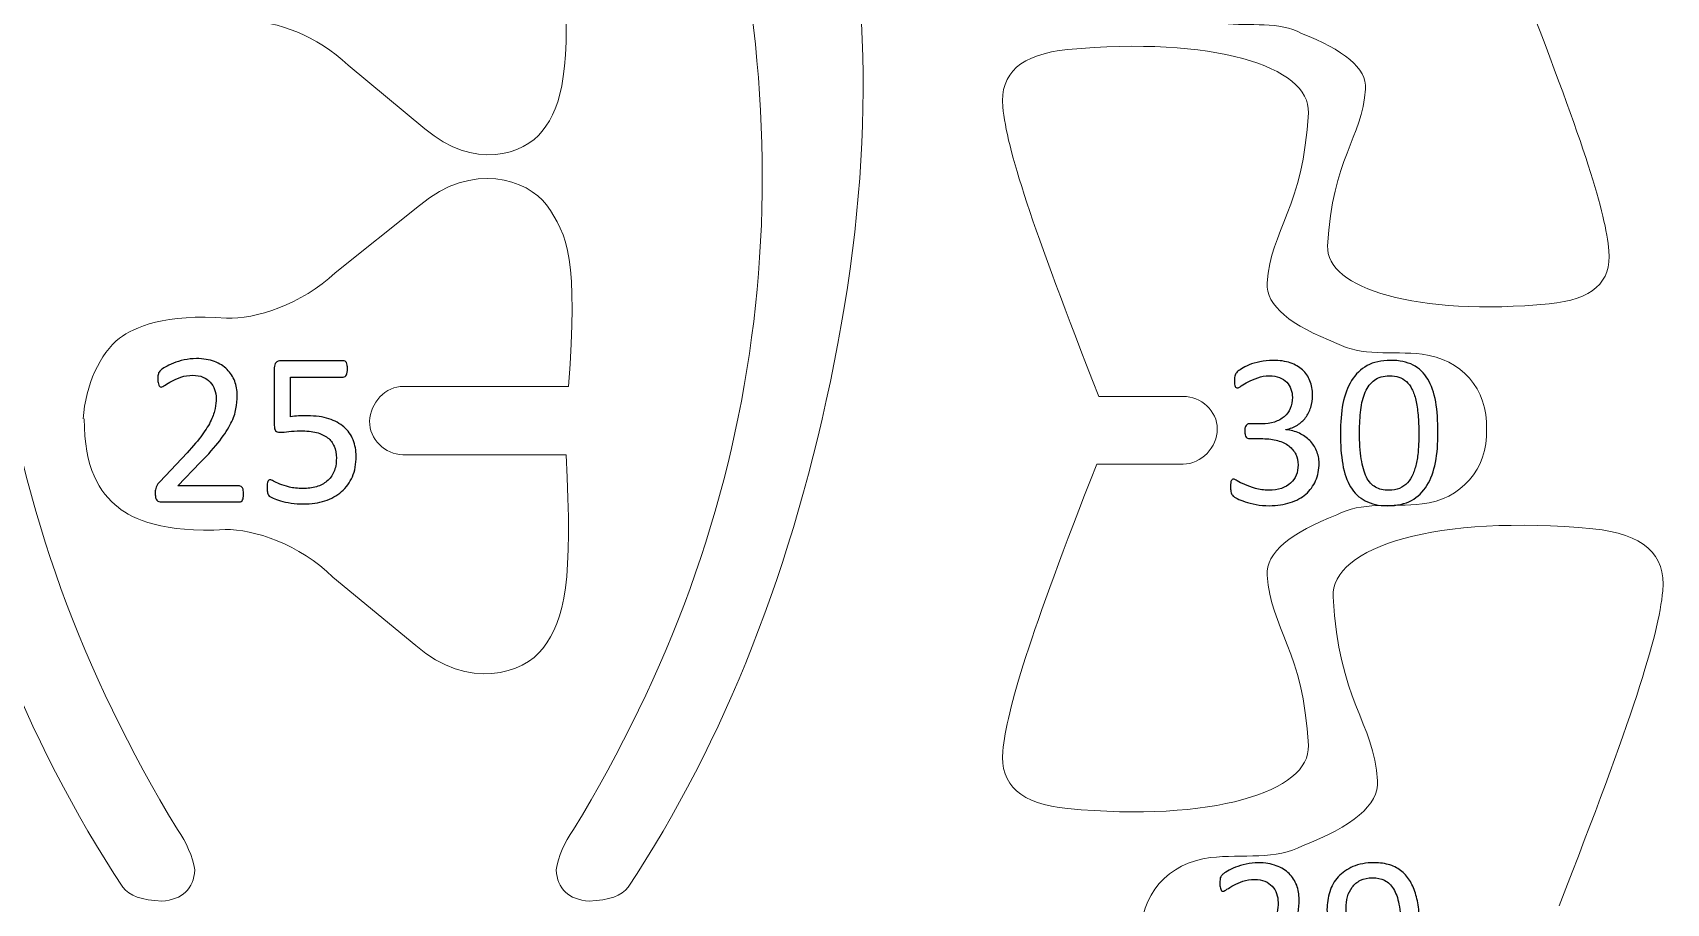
# Model space of a CAD drawing. Header units: inches. Extents: x -2.74 to 3.04, y -4.95 to 0.91.
# Drawn here: x 1.78 to 2.999, y -3.617 to -2.967 of the extents above; entities that cross this region are included whole.
import ezdxf

# ---------------------------------------------------------------- set-up
doc = ezdxf.new("R2010")
doc.units = ezdxf.units.IN
doc.header["$MEASUREMENT"] = 0
doc.layers.add('Layer 1', color=7, linetype='Continuous')

msp = doc.modelspace()

# ---------------------------------------------------------------- linework, layer by layer
at = {"layer": 'Layer 1', "color": 1, "lineweight": 9}
for points, knots in [([(1.8476, -3.6049), (1.7753, -3.4958), (1.724, -3.3654), (1.6938, -3.2136), (1.6938, -3.2136), (1.6636, -3.0619), (1.6651, -2.926), (1.6982, -2.8059), (1.6982, -2.8059), (1.7238, -2.7132), (1.7569, -2.6511), (1.7976, -2.6197)], [0, 0, 0, 0, 0.333333, 0.333333, 0.333333, 0.333333, 0.666667, 0.666667, 0.666667, 0.666667, 1, 1, 1, 1]), ([(2.2244, -3.6049), (2.2967, -3.4958), (2.348, -3.3654), (2.3782, -3.2136), (2.3782, -3.2136), (2.4084, -3.0619), (2.4069, -2.926), (2.3738, -2.8059), (2.3738, -2.8059), (2.3482, -2.7132), (2.3151, -2.6511), (2.2745, -2.6197)], [0, 0, 0, 0, 0.333333, 0.333333, 0.333333, 0.333333, 0.666667, 0.666667, 0.666667, 0.666667, 1, 1, 1, 1]), ([(2.0111, -2.6293), (1.885, -2.6477), (1.8127, -2.704), (1.7863, -2.7998), (1.7863, -2.7998), (1.7111, -3.0726), (1.7451, -3.3267), (1.8883, -3.5619)], [0, 0, 0, 0, 0.5, 0.5, 0.5, 0.5, 1, 1, 1, 1]), ([(2.0616, -2.629), (2.1873, -2.6476), (2.2593, -2.7042), (2.2857, -2.7998), (2.2857, -2.7998), (2.3609, -3.0726), (2.3269, -3.3267), (2.1837, -3.5619)], [0, 0, 0, 0, 0.5, 0.5, 0.5, 0.5, 1, 1, 1, 1]), ([(2.1767, -2.9096), (2.1815, -2.9962), (2.1757, -3.021), (2.1604, -3.041), (2.1604, -3.041), (2.147, -3.0584), (2.109, -3.0704), (2.0729, -3.0391), (2.0729, -3.0391), (2.0729, -3.0391), (2.0156, -2.9918), (2.0156, -2.9918), (2.0156, -2.9918), (1.993, -2.9695), (1.9608, -2.9586), (1.9414, -2.9592), (1.9414, -2.9592), (1.8991, -2.9618), (1.8777, -2.9519), (1.8679, -2.944), (1.8679, -2.944), (1.8546, -2.9333), (1.8444, -2.9168), (1.8443, -2.8828)], [0, 0, 0, 0, 0.166667, 0.166667, 0.166667, 0.166667, 0.333333, 0.333333, 0.333333, 0.333333, 0.5, 0.5, 0.5, 0.5, 0.666667, 0.666667, 0.666667, 0.666667, 0.833333, 0.833333, 0.833333, 0.833333, 1, 1, 1, 1]), ([(2.8925, -2.9352), (2.9389, -3.0537), (2.9534, -3.1013), (2.9561, -3.1303), (2.9561, -3.1303), (2.9584, -3.1535), (2.9435, -3.1667), (2.9116, -3.1697), (2.9116, -3.1697), (2.813, -3.1792), (2.7446, -3.1584), (2.7463, -3.1264), (2.7463, -3.1264), (2.7497, -3.0608), (2.7721, -3.0466), (2.7746, -3.0095), (2.7746, -3.0095), (2.7756, -2.994), (2.7582, -2.9802), (2.7267, -2.968), (2.7267, -2.968), (2.7104, -2.9589), (2.6884, -2.9628), (2.6682, -2.9605), (2.6682, -2.9605), (2.6414, -2.9574), (2.6228, -2.9367), (2.624, -2.9091)], [0, 0, 0, 0, 0.142857, 0.142857, 0.142857, 0.142857, 0.285714, 0.285714, 0.285714, 0.285714, 0.428571, 0.428571, 0.428571, 0.428571, 0.571429, 0.571429, 0.571429, 0.571429, 0.714286, 0.714286, 0.714286, 0.714286, 0.857143, 0.857143, 0.857143, 0.857143, 1, 1, 1, 1]), ([(2.5755, -3.2388), (2.5251, -3.1101), (2.507, -3.0544), (2.504, -3.0229), (2.504, -3.0229), (2.5016, -2.9977), (2.5177, -2.9835), (2.5524, -2.9801), (2.5524, -2.9801), (2.6594, -2.9699), (2.7337, -2.9925), (2.7319, -3.0272), (2.7319, -3.0272), (2.7282, -3.0984), (2.7039, -3.1138), (2.7012, -3.1541), (2.7012, -3.1541), (2.7, -3.171), (2.719, -3.186), (2.7532, -3.1992), (2.7532, -3.1992), (2.7708, -3.2091), (2.7948, -3.2048), (2.8167, -3.2073), (2.8167, -3.2073), (2.8458, -3.2107), (2.866, -3.2332), (2.8647, -3.2632)], [0, 0, 0, 0, 0.142857, 0.142857, 0.142857, 0.142857, 0.285714, 0.285714, 0.285714, 0.285714, 0.428571, 0.428571, 0.428571, 0.428571, 0.571429, 0.571429, 0.571429, 0.571429, 0.714286, 0.714286, 0.714286, 0.714286, 0.857143, 0.857143, 0.857143, 0.857143, 1, 1, 1, 1]), ([(1.818, -3.2554), (1.8196, -3.2302), (1.8305, -3.2067), (1.8451, -3.1954), (1.8451, -3.1954), (1.8558, -3.1871), (1.8793, -3.1768), (1.9249, -3.1804), (1.9249, -3.1804), (1.946, -3.1814), (1.981, -3.1702), (2.0059, -3.1465), (2.0059, -3.1465), (2.0059, -3.1465), (2.0688, -3.0963), (2.0688, -3.0963), (2.0688, -3.0963), (2.1085, -3.0631), (2.1494, -3.0769), (2.1635, -3.096), (2.1635, -3.096), (2.1797, -3.1179), (2.1869, -3.1376), (2.1801, -3.2314)], [0, 0, 0, 0, 0.166667, 0.166667, 0.166667, 0.166667, 0.333333, 0.333333, 0.333333, 0.333333, 0.5, 0.5, 0.5, 0.5, 0.666667, 0.666667, 0.666667, 0.666667, 0.833333, 0.833333, 0.833333, 0.833333, 1, 1, 1, 1]), ([(2.1782, -3.2824), (2.1782, -3.2824), (2.0565, -3.2823), (2.0565, -3.2823), (2.0565, -3.2823), (2.043, -3.282), (2.0313, -3.2707), (2.0316, -3.2573), (2.0316, -3.2573), (2.0319, -3.2438), (2.0435, -3.231), (2.0569, -3.2313), (2.0569, -3.2313), (2.0569, -3.2313), (2.1801, -3.2314), (2.1801, -3.2314)], [0, 0, 0, 0, 0.25, 0.25, 0.25, 0.25, 0.5, 0.5, 0.5, 0.5, 0.75, 0.75, 0.75, 0.75, 1, 1, 1, 1]), ([(2.5755, -3.2388), (2.5755, -3.2388), (2.6384, -3.2388), (2.6384, -3.2388), (2.6384, -3.2388), (2.6519, -3.2387), (2.6639, -3.2496), (2.664, -3.2631), (2.664, -3.2631), (2.6641, -3.2766), (2.6519, -3.2893), (2.6384, -3.2893), (2.6384, -3.2893), (2.6384, -3.2893), (2.574, -3.2893), (2.574, -3.2893)], [0, 0, 0, 0, 0.25, 0.25, 0.25, 0.25, 0.5, 0.5, 0.5, 0.5, 0.75, 0.75, 0.75, 0.75, 1, 1, 1, 1]), ([(2.1782, -3.2824), (2.1833, -3.3762), (2.1774, -3.4051), (2.1609, -3.4267), (2.1609, -3.4267), (2.1464, -3.4456), (2.1053, -3.4586), (2.0661, -3.4247), (2.0661, -3.4247), (2.0661, -3.4247), (2.0041, -3.3735), (2.0041, -3.3735), (2.0041, -3.3735), (1.9797, -3.3493), (1.9448, -3.3375), (1.9238, -3.3381), (1.9238, -3.3381), (1.878, -3.3409), (1.8548, -3.3303), (1.8442, -3.3217), (1.8442, -3.3217), (1.8298, -3.3102), (1.8188, -3.2922), (1.8187, -3.2554)], [0, 0, 0, 0, 0.166667, 0.166667, 0.166667, 0.166667, 0.333333, 0.333333, 0.333333, 0.333333, 0.5, 0.5, 0.5, 0.5, 0.666667, 0.666667, 0.666667, 0.666667, 0.833333, 0.833333, 0.833333, 0.833333, 1, 1, 1, 1]), ([(2.574, -3.2893), (2.5236, -3.418), (2.507, -3.4719), (2.504, -3.5034), (2.504, -3.5034), (2.5016, -3.5286), (2.5177, -3.5429), (2.5524, -3.5462), (2.5524, -3.5462), (2.6594, -3.5564), (2.7337, -3.5339), (2.7319, -3.4991), (2.7319, -3.4991), (2.7282, -3.4279), (2.7039, -3.4125), (2.7012, -3.3722), (2.7012, -3.3722), (2.7, -3.3553), (2.719, -3.3403), (2.7532, -3.3271), (2.7532, -3.3271), (2.7708, -3.3172), (2.7948, -3.3215), (2.8167, -3.319), (2.8167, -3.319), (2.8458, -3.3157), (2.866, -3.2931), (2.8647, -3.2632)], [0, 0, 0, 0, 0.142857, 0.142857, 0.142857, 0.142857, 0.285714, 0.285714, 0.285714, 0.285714, 0.428571, 0.428571, 0.428571, 0.428571, 0.571429, 0.571429, 0.571429, 0.571429, 0.714286, 0.714286, 0.714286, 0.714286, 0.857143, 0.857143, 0.857143, 0.857143, 1, 1, 1, 1]), ([(2.9189, -3.6187), (2.9734, -3.4798), (2.9931, -3.4177), (2.9963, -3.3838), (2.9963, -3.3838), (2.9989, -3.3566), (2.9816, -3.3412), (2.9442, -3.3376), (2.9442, -3.3376), (2.8286, -3.3265), (2.7484, -3.3509), (2.7504, -3.3884), (2.7504, -3.3884), (2.7544, -3.4653), (2.7807, -3.4819), (2.7836, -3.5254), (2.7836, -3.5254), (2.7848, -3.5436), (2.7644, -3.5598), (2.7275, -3.574), (2.7275, -3.574), (2.7084, -3.5847), (2.6825, -3.5801), (2.6589, -3.5828), (2.6589, -3.5828), (2.6275, -3.5864), (2.6057, -3.6107), (2.6071, -3.643)], [0, 0, 0, 0, 0.142857, 0.142857, 0.142857, 0.142857, 0.285714, 0.285714, 0.285714, 0.285714, 0.428571, 0.428571, 0.428571, 0.428571, 0.571429, 0.571429, 0.571429, 0.571429, 0.714286, 0.714286, 0.714286, 0.714286, 0.857143, 0.857143, 0.857143, 0.857143, 1, 1, 1, 1]), ([(1.8476, -3.6049), (1.8522, -3.6112), (1.8618, -3.6146), (1.8766, -3.6152), (1.8766, -3.6152), (1.8921, -3.6141), (1.9003, -3.6063), (1.9012, -3.5919), (1.9012, -3.5919), (1.8994, -3.5818), (1.8951, -3.5718), (1.8883, -3.5619)], [0, 0, 0, 0, 0.333333, 0.333333, 0.333333, 0.333333, 0.666667, 0.666667, 0.666667, 0.666667, 1, 1, 1, 1]), ([(2.2244, -3.6049), (2.2198, -3.6112), (2.2102, -3.6146), (2.1954, -3.6152), (2.1954, -3.6152), (2.1799, -3.6141), (2.1717, -3.6063), (2.1708, -3.5919), (2.1708, -3.5919), (2.1726, -3.5818), (2.1769, -3.5718), (2.1837, -3.5619)], [0, 0, 0, 0, 0.333333, 0.333333, 0.333333, 0.333333, 0.666667, 0.666667, 0.666667, 0.666667, 1, 1, 1, 1])]:
    msp.add_open_spline(points, degree=3, knots=knots, dxfattribs=at)
at = {"layer": 'Layer 1'}
for points, knots in [([(1.9376, -3.3114), (1.9376, -3.3124), (1.9376, -3.3133), (1.9374, -3.314), (1.9374, -3.314), (1.9373, -3.3148), (1.9371, -3.3154), (1.9368, -3.316), (1.9368, -3.316), (1.9366, -3.3165), (1.9363, -3.3169), (1.9359, -3.3171), (1.9359, -3.3171), (1.9355, -3.3174), (1.935, -3.3175), (1.9345, -3.3175), (1.9345, -3.3175), (1.9345, -3.3175), (1.8763, -3.3175), (1.8763, -3.3175), (1.8763, -3.3175), (1.8756, -3.3175), (1.8749, -3.3174), (1.8743, -3.3172), (1.8743, -3.3172), (1.8738, -3.317), (1.8733, -3.3167), (1.8729, -3.3162), (1.8729, -3.3162), (1.8725, -3.3158), (1.8722, -3.3152), (1.872, -3.3144), (1.872, -3.3144), (1.8718, -3.3135), (1.8717, -3.3125), (1.8717, -3.3114), (1.8717, -3.3114), (1.8717, -3.3103), (1.8717, -3.3093), (1.8718, -3.3085), (1.8718, -3.3085), (1.8719, -3.3077), (1.8721, -3.307), (1.8723, -3.3064), (1.8723, -3.3064), (1.8726, -3.3057), (1.873, -3.3051), (1.8734, -3.3045), (1.8734, -3.3045), (1.8738, -3.3039), (1.8743, -3.3032), (1.875, -3.3025), (1.875, -3.3025), (1.875, -3.3025), (1.8954, -3.2809), (1.8954, -3.2809), (1.8954, -3.2809), (1.9001, -3.2759), (1.9039, -3.2714), (1.9067, -3.2674), (1.9067, -3.2674), (1.9096, -3.2635), (1.9118, -3.2599), (1.9133, -3.2566), (1.9133, -3.2566), (1.9149, -3.2533), (1.9159, -3.2504), (1.9164, -3.2477), (1.9164, -3.2477), (1.9169, -3.2451), (1.9171, -3.2426), (1.9171, -3.2402), (1.9171, -3.2402), (1.9171, -3.2379), (1.9167, -3.2357), (1.916, -3.2336), (1.916, -3.2336), (1.9152, -3.2315), (1.9141, -3.2297), (1.9127, -3.2281), (1.9127, -3.2281), (1.9112, -3.2265), (1.9094, -3.2253), (1.9073, -3.2244), (1.9073, -3.2244), (1.9051, -3.2234), (1.9026, -3.223), (1.8998, -3.223), (1.8998, -3.223), (1.8965, -3.223), (1.8935, -3.2234), (1.8909, -3.2244), (1.8909, -3.2244), (1.8882, -3.2253), (1.8859, -3.2263), (1.884, -3.2274), (1.884, -3.2274), (1.882, -3.2285), (1.8803, -3.2295), (1.879, -3.2304), (1.879, -3.2304), (1.8776, -3.2313), (1.8767, -3.2318), (1.876, -3.2318), (1.876, -3.2318), (1.8756, -3.2318), (1.8753, -3.2317), (1.875, -3.2314), (1.875, -3.2314), (1.8747, -3.2312), (1.8745, -3.2309), (1.8743, -3.2304), (1.8743, -3.2304), (1.8741, -3.2299), (1.8739, -3.2292), (1.8738, -3.2284), (1.8738, -3.2284), (1.8737, -3.2276), (1.8736, -3.2266), (1.8736, -3.2255), (1.8736, -3.2255), (1.8736, -3.2247), (1.8737, -3.224), (1.8737, -3.2234), (1.8737, -3.2234), (1.8738, -3.2228), (1.8739, -3.2223), (1.874, -3.2219), (1.874, -3.2219), (1.8741, -3.2214), (1.8743, -3.221), (1.8746, -3.2206), (1.8746, -3.2206), (1.8748, -3.2202), (1.8752, -3.2198), (1.8758, -3.2192), (1.8758, -3.2192), (1.8765, -3.2186), (1.8776, -3.2179), (1.8792, -3.2169), (1.8792, -3.2169), (1.8808, -3.2159), (1.8828, -3.2149), (1.8853, -3.214), (1.8853, -3.214), (1.8877, -3.213), (1.8903, -3.2122), (1.8932, -3.2116), (1.8932, -3.2116), (1.8961, -3.2109), (1.8992, -3.2106), (1.9024, -3.2106), (1.9024, -3.2106), (1.9075, -3.2106), (1.912, -3.2113), (1.9158, -3.2128), (1.9158, -3.2128), (1.9196, -3.2142), (1.9228, -3.2162), (1.9253, -3.2187), (1.9253, -3.2187), (1.9278, -3.2212), (1.9297, -3.2241), (1.931, -3.2274), (1.931, -3.2274), (1.9322, -3.2307), (1.9328, -3.2342), (1.9328, -3.238), (1.9328, -3.238), (1.9328, -3.2413), (1.9325, -3.2447), (1.9319, -3.248), (1.9319, -3.248), (1.9313, -3.2514), (1.9301, -3.255), (1.9281, -3.2588), (1.9281, -3.2588), (1.9262, -3.2627), (1.9234, -3.267), (1.9198, -3.2718), (1.9198, -3.2718), (1.9162, -3.2765), (1.9113, -3.282), (1.9053, -3.2882), (1.9053, -3.2882), (1.9053, -3.2882), (1.8886, -3.3056), (1.8886, -3.3056), (1.8886, -3.3056), (1.8886, -3.3056), (1.9345, -3.3056), (1.9345, -3.3056), (1.9345, -3.3056), (1.9349, -3.3056), (1.9353, -3.3057), (1.9357, -3.3059), (1.9357, -3.3059), (1.9361, -3.3062), (1.9365, -3.3065), (1.9368, -3.307), (1.9368, -3.307), (1.9371, -3.3075), (1.9373, -3.3082), (1.9374, -3.3089), (1.9374, -3.3089), (1.9376, -3.3096), (1.9376, -3.3105), (1.9376, -3.3114)], [0, 0, 0, 0, 0.019231, 0.019231, 0.019231, 0.019231, 0.038462, 0.038462, 0.038462, 0.038462, 0.057692, 0.057692, 0.057692, 0.057692, 0.076923, 0.076923, 0.076923, 0.076923, 0.096154, 0.096154, 0.096154, 0.096154, 0.115385, 0.115385, 0.115385, 0.115385, 0.134615, 0.134615, 0.134615, 0.134615, 0.153846, 0.153846, 0.153846, 0.153846, 0.173077, 0.173077, 0.173077, 0.173077, 0.192308, 0.192308, 0.192308, 0.192308, 0.211538, 0.211538, 0.211538, 0.211538, 0.230769, 0.230769, 0.230769, 0.230769, 0.25, 0.25, 0.25, 0.25, 0.269231, 0.269231, 0.269231, 0.269231, 0.288462, 0.288462, 0.288462, 0.288462, 0.307692, 0.307692, 0.307692, 0.307692, 0.326923, 0.326923, 0.326923, 0.326923, 0.346154, 0.346154, 0.346154, 0.346154, 0.365385, 0.365385, 0.365385, 0.365385, 0.384615, 0.384615, 0.384615, 0.384615, 0.403846, 0.403846, 0.403846, 0.403846, 0.423077, 0.423077, 0.423077, 0.423077, 0.442308, 0.442308, 0.442308, 0.442308, 0.461538, 0.461538, 0.461538, 0.461538, 0.480769, 0.480769, 0.480769, 0.480769, 0.5, 0.5, 0.5, 0.5, 0.519231, 0.519231, 0.519231, 0.519231, 0.538462, 0.538462, 0.538462, 0.538462, 0.557692, 0.557692, 0.557692, 0.557692, 0.576923, 0.576923, 0.576923, 0.576923, 0.596154, 0.596154, 0.596154, 0.596154, 0.615385, 0.615385, 0.615385, 0.615385, 0.634615, 0.634615, 0.634615, 0.634615, 0.653846, 0.653846, 0.653846, 0.653846, 0.673077, 0.673077, 0.673077, 0.673077, 0.692308, 0.692308, 0.692308, 0.692308, 0.711538, 0.711538, 0.711538, 0.711538, 0.730769, 0.730769, 0.730769, 0.730769, 0.75, 0.75, 0.75, 0.75, 0.769231, 0.769231, 0.769231, 0.769231, 0.788462, 0.788462, 0.788462, 0.788462, 0.807692, 0.807692, 0.807692, 0.807692, 0.826923, 0.826923, 0.826923, 0.826923, 0.846154, 0.846154, 0.846154, 0.846154, 0.865385, 0.865385, 0.865385, 0.865385, 0.884615, 0.884615, 0.884615, 0.884615, 0.903846, 0.903846, 0.903846, 0.903846, 0.923077, 0.923077, 0.923077, 0.923077, 0.942308, 0.942308, 0.942308, 0.942308, 0.961538, 0.961538, 0.961538, 0.961538, 0.980769, 0.980769, 0.980769, 0.980769, 1, 1, 1, 1]), ([(2.0216, -3.2836), (2.0216, -3.2892), (2.0206, -3.2943), (2.0188, -3.2987), (2.0188, -3.2987), (2.0169, -3.303), (2.0142, -3.3068), (2.0107, -3.3098), (2.0107, -3.3098), (2.0072, -3.3128), (2.0031, -3.3151), (1.9983, -3.3167), (1.9983, -3.3167), (1.9935, -3.3182), (1.9881, -3.319), (1.9823, -3.319), (1.9823, -3.319), (1.979, -3.319), (1.976, -3.3188), (1.973, -3.3183), (1.973, -3.3183), (1.9701, -3.3179), (1.9675, -3.3173), (1.9652, -3.3166), (1.9652, -3.3166), (1.9629, -3.3159), (1.9611, -3.3153), (1.9596, -3.3146), (1.9596, -3.3146), (1.9581, -3.314), (1.9572, -3.3134), (1.9568, -3.3131), (1.9568, -3.3131), (1.9564, -3.3127), (1.9561, -3.3123), (1.9559, -3.312), (1.9559, -3.312), (1.9558, -3.3117), (1.9556, -3.3113), (1.9555, -3.3108), (1.9555, -3.3108), (1.9553, -3.3104), (1.9553, -3.3098), (1.9552, -3.3091), (1.9552, -3.3091), (1.9551, -3.3084), (1.9551, -3.3075), (1.9551, -3.3065), (1.9551, -3.3065), (1.9551, -3.3056), (1.9551, -3.3048), (1.9552, -3.3041), (1.9552, -3.3041), (1.9553, -3.3034), (1.9555, -3.3027), (1.9557, -3.3023), (1.9557, -3.3023), (1.9559, -3.3018), (1.9561, -3.3015), (1.9565, -3.3013), (1.9565, -3.3013), (1.9568, -3.301), (1.9571, -3.3009), (1.9575, -3.3009), (1.9575, -3.3009), (1.958, -3.3009), (1.9589, -3.3013), (1.96, -3.302), (1.96, -3.302), (1.9611, -3.3026), (1.9627, -3.3034), (1.9646, -3.3042), (1.9646, -3.3042), (1.9665, -3.3049), (1.9689, -3.3057), (1.9718, -3.3064), (1.9718, -3.3064), (1.9746, -3.3071), (1.978, -3.3075), (1.9819, -3.3075), (1.9819, -3.3075), (1.9855, -3.3075), (1.9889, -3.307), (1.9919, -3.3062), (1.9919, -3.3062), (1.995, -3.3053), (1.9976, -3.3039), (1.9998, -3.3021), (1.9998, -3.3021), (2.002, -3.3002), (2.0037, -3.2979), (2.0049, -3.2951), (2.0049, -3.2951), (2.0062, -3.2923), (2.0068, -3.2889), (2.0068, -3.2849), (2.0068, -3.2849), (2.0068, -3.2815), (2.0063, -3.2786), (2.0052, -3.276), (2.0052, -3.276), (2.0041, -3.2734), (2.0025, -3.2713), (2.0003, -3.2696), (2.0003, -3.2696), (1.9981, -3.2679), (1.9953, -3.2666), (1.992, -3.2657), (1.992, -3.2657), (1.9886, -3.2649), (1.9846, -3.2645), (1.9799, -3.2645), (1.9799, -3.2645), (1.9766, -3.2645), (1.9738, -3.2647), (1.9714, -3.265), (1.9714, -3.265), (1.969, -3.2653), (1.9668, -3.2655), (1.9647, -3.2655), (1.9647, -3.2655), (1.9632, -3.2655), (1.9621, -3.2651), (1.9615, -3.2644), (1.9615, -3.2644), (1.9608, -3.2637), (1.9605, -3.2624), (1.9605, -3.2603), (1.9605, -3.2603), (1.9605, -3.2603), (1.9605, -3.2174), (1.9605, -3.2174), (1.9605, -3.2174), (1.9605, -3.2157), (1.9609, -3.2143), (1.9618, -3.2135), (1.9618, -3.2135), (1.9626, -3.2126), (1.9638, -3.2122), (1.9654, -3.2122), (1.9654, -3.2122), (1.9654, -3.2122), (2.012, -3.2122), (2.012, -3.2122), (2.012, -3.2122), (2.0124, -3.2122), (2.0129, -3.2123), (2.0133, -3.2125), (2.0133, -3.2125), (2.0137, -3.2128), (2.014, -3.2131), (2.0143, -3.2136), (2.0143, -3.2136), (2.0146, -3.2141), (2.0148, -3.2147), (2.0149, -3.2155), (2.0149, -3.2155), (2.015, -3.2162), (2.0151, -3.2172), (2.0151, -3.2182), (2.0151, -3.2182), (2.0151, -3.2201), (2.0148, -3.2217), (2.0143, -3.2227), (2.0143, -3.2227), (2.0137, -3.2238), (2.013, -3.2244), (2.012, -3.2244), (2.012, -3.2244), (2.012, -3.2244), (1.9727, -3.2244), (1.9727, -3.2244), (1.9727, -3.2244), (1.9727, -3.2244), (1.9727, -3.2539), (1.9727, -3.2539), (1.9727, -3.2539), (1.9746, -3.2536), (1.9765, -3.2535), (1.9785, -3.2534), (1.9785, -3.2534), (1.9805, -3.2534), (1.9828, -3.2533), (1.9854, -3.2533), (1.9854, -3.2533), (1.9914, -3.2533), (1.9967, -3.254), (2.0012, -3.2555), (2.0012, -3.2555), (2.0057, -3.2569), (2.0094, -3.259), (2.0125, -3.2616), (2.0125, -3.2616), (2.0155, -3.2642), (2.0177, -3.2674), (2.0193, -3.2712), (2.0193, -3.2712), (2.0208, -3.2749), (2.0216, -3.279), (2.0216, -3.2836)], [0, 0, 0, 0, 0.02, 0.02, 0.02, 0.02, 0.04, 0.04, 0.04, 0.04, 0.06, 0.06, 0.06, 0.06, 0.08, 0.08, 0.08, 0.08, 0.1, 0.1, 0.1, 0.1, 0.12, 0.12, 0.12, 0.12, 0.14, 0.14, 0.14, 0.14, 0.16, 0.16, 0.16, 0.16, 0.18, 0.18, 0.18, 0.18, 0.2, 0.2, 0.2, 0.2, 0.22, 0.22, 0.22, 0.22, 0.24, 0.24, 0.24, 0.24, 0.26, 0.26, 0.26, 0.26, 0.28, 0.28, 0.28, 0.28, 0.3, 0.3, 0.3, 0.3, 0.32, 0.32, 0.32, 0.32, 0.34, 0.34, 0.34, 0.34, 0.36, 0.36, 0.36, 0.36, 0.38, 0.38, 0.38, 0.38, 0.4, 0.4, 0.4, 0.4, 0.42, 0.42, 0.42, 0.42, 0.44, 0.44, 0.44, 0.44, 0.46, 0.46, 0.46, 0.46, 0.48, 0.48, 0.48, 0.48, 0.5, 0.5, 0.5, 0.5, 0.52, 0.52, 0.52, 0.52, 0.54, 0.54, 0.54, 0.54, 0.56, 0.56, 0.56, 0.56, 0.58, 0.58, 0.58, 0.58, 0.6, 0.6, 0.6, 0.6, 0.62, 0.62, 0.62, 0.62, 0.64, 0.64, 0.64, 0.64, 0.66, 0.66, 0.66, 0.66, 0.68, 0.68, 0.68, 0.68, 0.7, 0.7, 0.7, 0.7, 0.72, 0.72, 0.72, 0.72, 0.74, 0.74, 0.74, 0.74, 0.76, 0.76, 0.76, 0.76, 0.78, 0.78, 0.78, 0.78, 0.8, 0.8, 0.8, 0.8, 0.82, 0.82, 0.82, 0.82, 0.84, 0.84, 0.84, 0.84, 0.86, 0.86, 0.86, 0.86, 0.88, 0.88, 0.88, 0.88, 0.9, 0.9, 0.9, 0.9, 0.92, 0.92, 0.92, 0.92, 0.94, 0.94, 0.94, 0.94, 0.96, 0.96, 0.96, 0.96, 0.98, 0.98, 0.98, 0.98, 1, 1, 1, 1]), ([(2.7399, -3.2886), (2.7399, -3.2935), (2.739, -3.2978), (2.7373, -3.3017), (2.7373, -3.3017), (2.7356, -3.3056), (2.7332, -3.3089), (2.7301, -3.3117), (2.7301, -3.3117), (2.7269, -3.3144), (2.723, -3.3165), (2.7184, -3.318), (2.7184, -3.318), (2.7138, -3.3195), (2.7086, -3.3203), (2.7028, -3.3203), (2.7028, -3.3203), (2.6993, -3.3203), (2.696, -3.32), (2.6929, -3.3194), (2.6929, -3.3194), (2.6899, -3.3189), (2.6871, -3.3182), (2.6847, -3.3174), (2.6847, -3.3174), (2.6824, -3.3166), (2.6804, -3.3158), (2.6788, -3.315), (2.6788, -3.315), (2.6772, -3.3141), (2.6762, -3.3135), (2.6759, -3.3131), (2.6759, -3.3131), (2.6754, -3.3127), (2.6751, -3.3124), (2.6749, -3.312), (2.6749, -3.312), (2.6747, -3.3116), (2.6745, -3.3112), (2.6743, -3.3106), (2.6743, -3.3106), (2.6742, -3.31), (2.674, -3.3094), (2.674, -3.3086), (2.674, -3.3086), (2.6739, -3.3078), (2.6739, -3.3069), (2.6739, -3.3057), (2.6739, -3.3057), (2.6739, -3.3038), (2.674, -3.3024), (2.6744, -3.3017), (2.6744, -3.3017), (2.6748, -3.3009), (2.6753, -3.3005), (2.676, -3.3005), (2.676, -3.3005), (2.6765, -3.3005), (2.6775, -3.3009), (2.6789, -3.3018), (2.6789, -3.3018), (2.6804, -3.3027), (2.6822, -3.3036), (2.6845, -3.3046), (2.6845, -3.3046), (2.6867, -3.3056), (2.6894, -3.3066), (2.6924, -3.3074), (2.6924, -3.3074), (2.6954, -3.3083), (2.6987, -3.3087), (2.7024, -3.3087), (2.7024, -3.3087), (2.706, -3.3087), (2.7091, -3.3083), (2.7119, -3.3074), (2.7119, -3.3074), (2.7146, -3.3064), (2.7169, -3.3051), (2.7187, -3.3034), (2.7187, -3.3034), (2.7205, -3.3018), (2.7219, -3.2998), (2.7228, -3.2975), (2.7228, -3.2975), (2.7238, -3.2952), (2.7242, -3.2927), (2.7242, -3.2899), (2.7242, -3.2899), (2.7242, -3.2869), (2.7236, -3.2843), (2.7225, -3.2819), (2.7225, -3.2819), (2.7213, -3.2795), (2.7196, -3.2774), (2.7174, -3.2757), (2.7174, -3.2757), (2.7151, -3.274), (2.7123, -3.2726), (2.709, -3.2717), (2.709, -3.2717), (2.7058, -3.2708), (2.702, -3.2703), (2.6979, -3.2703), (2.6979, -3.2703), (2.6979, -3.2703), (2.6879, -3.2703), (2.6879, -3.2703), (2.6879, -3.2703), (2.6874, -3.2703), (2.687, -3.2702), (2.6866, -3.27), (2.6866, -3.27), (2.6862, -3.2699), (2.6858, -3.2695), (2.6855, -3.2691), (2.6855, -3.2691), (2.6852, -3.2687), (2.685, -3.2681), (2.6848, -3.2674), (2.6848, -3.2674), (2.6846, -3.2667), (2.6845, -3.2658), (2.6845, -3.2646), (2.6845, -3.2646), (2.6845, -3.2636), (2.6846, -3.2627), (2.6847, -3.262), (2.6847, -3.262), (2.6849, -3.2614), (2.6851, -3.2609), (2.6854, -3.2604), (2.6854, -3.2604), (2.6857, -3.26), (2.6861, -3.2597), (2.6865, -3.2595), (2.6865, -3.2595), (2.6869, -3.2594), (2.6873, -3.2592), (2.6878, -3.2592), (2.6878, -3.2592), (2.6878, -3.2592), (2.697, -3.2592), (2.697, -3.2592), (2.697, -3.2592), (2.7005, -3.2592), (2.7037, -3.2588), (2.7066, -3.2579), (2.7066, -3.2579), (2.7094, -3.2569), (2.7119, -3.2556), (2.7139, -3.2539), (2.7139, -3.2539), (2.7158, -3.2522), (2.7174, -3.2501), (2.7184, -3.2477), (2.7184, -3.2477), (2.7195, -3.2452), (2.72, -3.2425), (2.72, -3.2395), (2.72, -3.2395), (2.72, -3.2374), (2.7196, -3.2353), (2.7189, -3.2333), (2.7189, -3.2333), (2.7182, -3.2314), (2.7172, -3.2296), (2.7158, -3.2282), (2.7158, -3.2282), (2.7144, -3.2267), (2.7125, -3.2255), (2.7104, -3.2247), (2.7104, -3.2247), (2.7082, -3.2239), (2.7056, -3.2234), (2.7027, -3.2234), (2.7027, -3.2234), (2.6996, -3.2234), (2.6967, -3.2239), (2.6941, -3.2249), (2.6941, -3.2249), (2.6914, -3.2258), (2.6891, -3.2268), (2.687, -3.2279), (2.687, -3.2279), (2.685, -3.229), (2.6833, -3.23), (2.6819, -3.231), (2.6819, -3.231), (2.6805, -3.2319), (2.6796, -3.2324), (2.679, -3.2324), (2.679, -3.2324), (2.6787, -3.2324), (2.6783, -3.2323), (2.678, -3.2322), (2.678, -3.2322), (2.6777, -3.232), (2.6775, -3.2318), (2.6773, -3.2314), (2.6773, -3.2314), (2.6771, -3.231), (2.677, -3.2304), (2.6769, -3.2297), (2.6769, -3.2297), (2.6768, -3.2289), (2.6768, -3.228), (2.6768, -3.2268), (2.6768, -3.2268), (2.6768, -3.226), (2.6768, -3.2252), (2.6769, -3.2246), (2.6769, -3.2246), (2.6769, -3.224), (2.677, -3.2235), (2.6772, -3.223), (2.6772, -3.223), (2.6774, -3.2225), (2.6775, -3.2221), (2.6777, -3.2217), (2.6777, -3.2217), (2.678, -3.2214), (2.6783, -3.2209), (2.6789, -3.2204), (2.6789, -3.2204), (2.6794, -3.2199), (2.6804, -3.2191), (2.682, -3.2182), (2.682, -3.2182), (2.6835, -3.2172), (2.6855, -3.2162), (2.6878, -3.2153), (2.6878, -3.2153), (2.6901, -3.2143), (2.6928, -3.2135), (2.6958, -3.2129), (2.6958, -3.2129), (2.6988, -3.2122), (2.702, -3.2119), (2.7055, -3.2119), (2.7055, -3.2119), (2.7104, -3.2119), (2.7147, -3.2125), (2.7184, -3.2138), (2.7184, -3.2138), (2.722, -3.215), (2.7251, -3.2168), (2.7276, -3.219), (2.7276, -3.219), (2.7301, -3.2213), (2.7319, -3.224), (2.7331, -3.2272), (2.7331, -3.2272), (2.7344, -3.2304), (2.735, -3.2339), (2.735, -3.2378), (2.735, -3.2378), (2.735, -3.2411), (2.7345, -3.2442), (2.7337, -3.247), (2.7337, -3.247), (2.7328, -3.2499), (2.7315, -3.2524), (2.7298, -3.2546), (2.7298, -3.2546), (2.7282, -3.2568), (2.7261, -3.2586), (2.7237, -3.2602), (2.7237, -3.2602), (2.7212, -3.2617), (2.7184, -3.2628), (2.7152, -3.2634), (2.7152, -3.2634), (2.7152, -3.2634), (2.7152, -3.2636), (2.7152, -3.2636), (2.7152, -3.2636), (2.7188, -3.2639), (2.7222, -3.2649), (2.7252, -3.2663), (2.7252, -3.2663), (2.7282, -3.2677), (2.7308, -3.2695), (2.7329, -3.2717), (2.7329, -3.2717), (2.7351, -3.2739), (2.7368, -3.2764), (2.738, -3.2793), (2.738, -3.2793), (2.7392, -3.2822), (2.7399, -3.2853), (2.7399, -3.2886)], [0, 0, 0, 0, 0.013699, 0.013699, 0.013699, 0.013699, 0.027397, 0.027397, 0.027397, 0.027397, 0.041096, 0.041096, 0.041096, 0.041096, 0.054795, 0.054795, 0.054795, 0.054795, 0.068493, 0.068493, 0.068493, 0.068493, 0.082192, 0.082192, 0.082192, 0.082192, 0.09589, 0.09589, 0.09589, 0.09589, 0.109589, 0.109589, 0.109589, 0.109589, 0.123288, 0.123288, 0.123288, 0.123288, 0.136986, 0.136986, 0.136986, 0.136986, 0.150685, 0.150685, 0.150685, 0.150685, 0.164384, 0.164384, 0.164384, 0.164384, 0.178082, 0.178082, 0.178082, 0.178082, 0.191781, 0.191781, 0.191781, 0.191781, 0.205479, 0.205479, 0.205479, 0.205479, 0.219178, 0.219178, 0.219178, 0.219178, 0.232877, 0.232877, 0.232877, 0.232877, 0.246575, 0.246575, 0.246575, 0.246575, 0.260274, 0.260274, 0.260274, 0.260274, 0.273973, 0.273973, 0.273973, 0.273973, 0.287671, 0.287671, 0.287671, 0.287671, 0.30137, 0.30137, 0.30137, 0.30137, 0.315068, 0.315068, 0.315068, 0.315068, 0.328767, 0.328767, 0.328767, 0.328767, 0.342466, 0.342466, 0.342466, 0.342466, 0.356164, 0.356164, 0.356164, 0.356164, 0.369863, 0.369863, 0.369863, 0.369863, 0.383562, 0.383562, 0.383562, 0.383562, 0.39726, 0.39726, 0.39726, 0.39726, 0.410959, 0.410959, 0.410959, 0.410959, 0.424658, 0.424658, 0.424658, 0.424658, 0.438356, 0.438356, 0.438356, 0.438356, 0.452055, 0.452055, 0.452055, 0.452055, 0.465753, 0.465753, 0.465753, 0.465753, 0.479452, 0.479452, 0.479452, 0.479452, 0.493151, 0.493151, 0.493151, 0.493151, 0.506849, 0.506849, 0.506849, 0.506849, 0.520548, 0.520548, 0.520548, 0.520548, 0.534247, 0.534247, 0.534247, 0.534247, 0.547945, 0.547945, 0.547945, 0.547945, 0.561644, 0.561644, 0.561644, 0.561644, 0.575342, 0.575342, 0.575342, 0.575342, 0.589041, 0.589041, 0.589041, 0.589041, 0.60274, 0.60274, 0.60274, 0.60274, 0.616438, 0.616438, 0.616438, 0.616438, 0.630137, 0.630137, 0.630137, 0.630137, 0.643836, 0.643836, 0.643836, 0.643836, 0.657534, 0.657534, 0.657534, 0.657534, 0.671233, 0.671233, 0.671233, 0.671233, 0.684932, 0.684932, 0.684932, 0.684932, 0.69863, 0.69863, 0.69863, 0.69863, 0.712329, 0.712329, 0.712329, 0.712329, 0.726027, 0.726027, 0.726027, 0.726027, 0.739726, 0.739726, 0.739726, 0.739726, 0.753425, 0.753425, 0.753425, 0.753425, 0.767123, 0.767123, 0.767123, 0.767123, 0.780822, 0.780822, 0.780822, 0.780822, 0.794521, 0.794521, 0.794521, 0.794521, 0.808219, 0.808219, 0.808219, 0.808219, 0.821918, 0.821918, 0.821918, 0.821918, 0.835616, 0.835616, 0.835616, 0.835616, 0.849315, 0.849315, 0.849315, 0.849315, 0.863014, 0.863014, 0.863014, 0.863014, 0.876712, 0.876712, 0.876712, 0.876712, 0.890411, 0.890411, 0.890411, 0.890411, 0.90411, 0.90411, 0.90411, 0.90411, 0.917808, 0.917808, 0.917808, 0.917808, 0.931507, 0.931507, 0.931507, 0.931507, 0.945205, 0.945205, 0.945205, 0.945205, 0.958904, 0.958904, 0.958904, 0.958904, 0.972603, 0.972603, 0.972603, 0.972603, 0.986301, 0.986301, 0.986301, 0.986301, 1, 1, 1, 1]), ([(2.8286, -3.2659), (2.8286, -3.2739), (2.828, -3.2813), (2.8267, -3.288), (2.8267, -3.288), (2.8254, -3.2947), (2.8233, -3.3004), (2.8204, -3.3052), (2.8204, -3.3052), (2.8174, -3.31), (2.8135, -3.3137), (2.8088, -3.3164), (2.8088, -3.3164), (2.804, -3.319), (2.7981, -3.3203), (2.7911, -3.3203), (2.7911, -3.3203), (2.7845, -3.3203), (2.7789, -3.3191), (2.7744, -3.3167), (2.7744, -3.3167), (2.7699, -3.3144), (2.7662, -3.3109), (2.7634, -3.3063), (2.7634, -3.3063), (2.7607, -3.3017), (2.7587, -3.2961), (2.7575, -3.2894), (2.7575, -3.2894), (2.7564, -3.2827), (2.7558, -3.275), (2.7558, -3.2663), (2.7558, -3.2663), (2.7558, -3.2583), (2.7564, -3.2509), (2.7577, -3.2442), (2.7577, -3.2442), (2.759, -3.2375), (2.7612, -3.2318), (2.7641, -3.227), (2.7641, -3.227), (2.767, -3.2222), (2.7709, -3.2185), (2.7757, -3.2158), (2.7757, -3.2158), (2.7804, -3.2132), (2.7863, -3.2119), (2.7932, -3.2119), (2.7932, -3.2119), (2.7999, -3.2119), (2.8055, -3.2131), (2.81, -3.2154), (2.81, -3.2154), (2.8146, -3.2178), (2.8182, -3.2213), (2.821, -3.2259), (2.821, -3.2259), (2.8237, -3.2304), (2.8257, -3.2361), (2.8269, -3.2428), (2.8269, -3.2428), (2.828, -3.2495), (2.8286, -3.2572), (2.8286, -3.2659)], [0, 0, 0, 0, 0.0625, 0.0625, 0.0625, 0.0625, 0.125, 0.125, 0.125, 0.125, 0.1875, 0.1875, 0.1875, 0.1875, 0.25, 0.25, 0.25, 0.25, 0.3125, 0.3125, 0.3125, 0.3125, 0.375, 0.375, 0.375, 0.375, 0.4375, 0.4375, 0.4375, 0.4375, 0.5, 0.5, 0.5, 0.5, 0.5625, 0.5625, 0.5625, 0.5625, 0.625, 0.625, 0.625, 0.625, 0.6875, 0.6875, 0.6875, 0.6875, 0.75, 0.75, 0.75, 0.75, 0.8125, 0.8125, 0.8125, 0.8125, 0.875, 0.875, 0.875, 0.875, 0.9375, 0.9375, 0.9375, 0.9375, 1, 1, 1, 1]), ([(2.8143, -3.2668), (2.8143, -3.2615), (2.8141, -3.2568), (2.8137, -3.2527), (2.8137, -3.2527), (2.8134, -3.2485), (2.8128, -3.2448), (2.8121, -3.2416), (2.8121, -3.2416), (2.8113, -3.2384), (2.8104, -3.2356), (2.8092, -3.2333), (2.8092, -3.2333), (2.808, -3.231), (2.8067, -3.2291), (2.805, -3.2276), (2.805, -3.2276), (2.8034, -3.2261), (2.8015, -3.225), (2.7995, -3.2244), (2.7995, -3.2244), (2.7974, -3.2237), (2.795, -3.2234), (2.7924, -3.2234), (2.7924, -3.2234), (2.7878, -3.2234), (2.7841, -3.2244), (2.7812, -3.2266), (2.7812, -3.2266), (2.7783, -3.2288), (2.776, -3.2318), (2.7744, -3.2356), (2.7744, -3.2356), (2.7727, -3.2394), (2.7716, -3.2438), (2.771, -3.2489), (2.771, -3.2489), (2.7704, -3.254), (2.7701, -3.2595), (2.7701, -3.2654), (2.7701, -3.2654), (2.7701, -3.2732), (2.7705, -3.2799), (2.7714, -3.2854), (2.7714, -3.2854), (2.7722, -3.2909), (2.7734, -3.2954), (2.7752, -3.2989), (2.7752, -3.2989), (2.777, -3.3024), (2.7792, -3.3049), (2.782, -3.3065), (2.782, -3.3065), (2.7847, -3.308), (2.788, -3.3088), (2.7919, -3.3088), (2.7919, -3.3088), (2.795, -3.3088), (2.7976, -3.3083), (2.7999, -3.3074), (2.7999, -3.3074), (2.8022, -3.3064), (2.8042, -3.305), (2.8059, -3.3032), (2.8059, -3.3032), (2.8075, -3.3014), (2.8089, -3.2992), (2.81, -3.2966), (2.81, -3.2966), (2.8111, -3.294), (2.8119, -3.2912), (2.8126, -3.2881), (2.8126, -3.2881), (2.8132, -3.285), (2.8137, -3.2817), (2.8139, -3.2781), (2.8139, -3.2781), (2.8142, -3.2745), (2.8143, -3.2707), (2.8143, -3.2668)], [0, 0, 0, 0, 0.05, 0.05, 0.05, 0.05, 0.1, 0.1, 0.1, 0.1, 0.15, 0.15, 0.15, 0.15, 0.2, 0.2, 0.2, 0.2, 0.25, 0.25, 0.25, 0.25, 0.3, 0.3, 0.3, 0.3, 0.35, 0.35, 0.35, 0.35, 0.4, 0.4, 0.4, 0.4, 0.45, 0.45, 0.45, 0.45, 0.5, 0.5, 0.5, 0.5, 0.55, 0.55, 0.55, 0.55, 0.6, 0.6, 0.6, 0.6, 0.65, 0.65, 0.65, 0.65, 0.7, 0.7, 0.7, 0.7, 0.75, 0.75, 0.75, 0.75, 0.8, 0.8, 0.8, 0.8, 0.85, 0.85, 0.85, 0.85, 0.9, 0.9, 0.9, 0.9, 0.95, 0.95, 0.95, 0.95, 1, 1, 1, 1]), ([(2.7298, -3.6875), (2.7298, -3.6884), (2.7298, -3.6893), (2.7297, -3.6901), (2.7297, -3.6901), (2.7295, -3.6908), (2.7293, -3.6915), (2.7291, -3.692), (2.7291, -3.692), (2.7288, -3.6925), (2.7285, -3.6929), (2.7281, -3.6931), (2.7281, -3.6931), (2.7277, -3.6934), (2.7272, -3.6935), (2.7268, -3.6935), (2.7268, -3.6935), (2.7268, -3.6935), (2.6686, -3.6935), (2.6686, -3.6935), (2.6686, -3.6935), (2.6678, -3.6935), (2.6672, -3.6934), (2.6666, -3.6932), (2.6666, -3.6932), (2.666, -3.693), (2.6655, -3.6927), (2.6651, -3.6923), (2.6651, -3.6923), (2.6647, -3.6918), (2.6644, -3.6912), (2.6642, -3.6904), (2.6642, -3.6904), (2.664, -3.6896), (2.6639, -3.6886), (2.6639, -3.6874), (2.6639, -3.6874), (2.6639, -3.6863), (2.664, -3.6854), (2.664, -3.6846), (2.664, -3.6846), (2.6641, -3.6837), (2.6643, -3.683), (2.6646, -3.6824), (2.6646, -3.6824), (2.6648, -3.6818), (2.6652, -3.6811), (2.6656, -3.6805), (2.6656, -3.6805), (2.666, -3.6799), (2.6665, -3.6792), (2.6672, -3.6785), (2.6672, -3.6785), (2.6672, -3.6785), (2.6876, -3.6569), (2.6876, -3.6569), (2.6876, -3.6569), (2.6923, -3.6519), (2.6961, -3.6474), (2.699, -3.6434), (2.699, -3.6434), (2.7018, -3.6395), (2.704, -3.6359), (2.7056, -3.6326), (2.7056, -3.6326), (2.7071, -3.6294), (2.7081, -3.6264), (2.7086, -3.6237), (2.7086, -3.6237), (2.7091, -3.6211), (2.7093, -3.6186), (2.7093, -3.6163), (2.7093, -3.6163), (2.7093, -3.6139), (2.709, -3.6117), (2.7082, -3.6096), (2.7082, -3.6096), (2.7074, -3.6076), (2.7063, -3.6057), (2.7049, -3.6041), (2.7049, -3.6041), (2.7035, -3.6026), (2.7017, -3.6013), (2.6995, -3.6004), (2.6995, -3.6004), (2.6973, -3.5995), (2.6948, -3.599), (2.692, -3.599), (2.692, -3.599), (2.6887, -3.599), (2.6857, -3.5995), (2.6831, -3.6004), (2.6831, -3.6004), (2.6805, -3.6013), (2.6782, -3.6023), (2.6762, -3.6034), (2.6762, -3.6034), (2.6742, -3.6045), (2.6725, -3.6055), (2.6712, -3.6064), (2.6712, -3.6064), (2.6699, -3.6073), (2.6689, -3.6078), (2.6682, -3.6078), (2.6682, -3.6078), (2.6679, -3.6078), (2.6675, -3.6077), (2.6672, -3.6075), (2.6672, -3.6075), (2.6669, -3.6072), (2.6667, -3.6069), (2.6665, -3.6064), (2.6665, -3.6064), (2.6663, -3.6059), (2.6662, -3.6053), (2.666, -3.6045), (2.666, -3.6045), (2.6659, -3.6037), (2.6659, -3.6027), (2.6659, -3.6015), (2.6659, -3.6015), (2.6659, -3.6007), (2.6659, -3.6), (2.666, -3.5994), (2.666, -3.5994), (2.666, -3.5988), (2.6661, -3.5983), (2.6662, -3.5979), (2.6662, -3.5979), (2.6664, -3.5974), (2.6666, -3.597), (2.6668, -3.5967), (2.6668, -3.5967), (2.667, -3.5963), (2.6674, -3.5958), (2.6681, -3.5952), (2.6681, -3.5952), (2.6687, -3.5947), (2.6698, -3.5939), (2.6715, -3.5929), (2.6715, -3.5929), (2.6731, -3.5919), (2.6751, -3.591), (2.6775, -3.59), (2.6775, -3.59), (2.6799, -3.5891), (2.6825, -3.5883), (2.6855, -3.5876), (2.6855, -3.5876), (2.6883, -3.587), (2.6914, -3.5866), (2.6946, -3.5866), (2.6946, -3.5866), (2.6997, -3.5866), (2.7042, -3.5874), (2.708, -3.5888), (2.708, -3.5888), (2.7118, -3.5902), (2.715, -3.5922), (2.7175, -3.5947), (2.7175, -3.5947), (2.72, -3.5972), (2.7219, -3.6001), (2.7232, -3.6034), (2.7232, -3.6034), (2.7244, -3.6067), (2.725, -3.6102), (2.725, -3.614), (2.725, -3.614), (2.725, -3.6174), (2.7247, -3.6207), (2.7242, -3.6241), (2.7242, -3.6241), (2.7235, -3.6274), (2.7223, -3.631), (2.7204, -3.6349), (2.7204, -3.6349), (2.7184, -3.6387), (2.7157, -3.6431), (2.712, -3.6478), (2.712, -3.6478), (2.7084, -3.6526), (2.7036, -3.658), (2.6975, -3.6642), (2.6975, -3.6642), (2.6975, -3.6642), (2.6808, -3.6816), (2.6808, -3.6816), (2.6808, -3.6816), (2.6808, -3.6816), (2.7267, -3.6816), (2.7267, -3.6816), (2.7267, -3.6816), (2.7271, -3.6816), (2.7275, -3.6817), (2.7279, -3.682), (2.7279, -3.682), (2.7283, -3.6822), (2.7287, -3.6826), (2.729, -3.6831), (2.729, -3.6831), (2.7293, -3.6836), (2.7295, -3.6842), (2.7297, -3.6849), (2.7297, -3.6849), (2.7298, -3.6856), (2.7298, -3.6865), (2.7298, -3.6875)], [0, 0, 0, 0, 0.019231, 0.019231, 0.019231, 0.019231, 0.038462, 0.038462, 0.038462, 0.038462, 0.057692, 0.057692, 0.057692, 0.057692, 0.076923, 0.076923, 0.076923, 0.076923, 0.096154, 0.096154, 0.096154, 0.096154, 0.115385, 0.115385, 0.115385, 0.115385, 0.134615, 0.134615, 0.134615, 0.134615, 0.153846, 0.153846, 0.153846, 0.153846, 0.173077, 0.173077, 0.173077, 0.173077, 0.192308, 0.192308, 0.192308, 0.192308, 0.211538, 0.211538, 0.211538, 0.211538, 0.230769, 0.230769, 0.230769, 0.230769, 0.25, 0.25, 0.25, 0.25, 0.269231, 0.269231, 0.269231, 0.269231, 0.288462, 0.288462, 0.288462, 0.288462, 0.307692, 0.307692, 0.307692, 0.307692, 0.326923, 0.326923, 0.326923, 0.326923, 0.346154, 0.346154, 0.346154, 0.346154, 0.365385, 0.365385, 0.365385, 0.365385, 0.384615, 0.384615, 0.384615, 0.384615, 0.403846, 0.403846, 0.403846, 0.403846, 0.423077, 0.423077, 0.423077, 0.423077, 0.442308, 0.442308, 0.442308, 0.442308, 0.461538, 0.461538, 0.461538, 0.461538, 0.480769, 0.480769, 0.480769, 0.480769, 0.5, 0.5, 0.5, 0.5, 0.519231, 0.519231, 0.519231, 0.519231, 0.538462, 0.538462, 0.538462, 0.538462, 0.557692, 0.557692, 0.557692, 0.557692, 0.576923, 0.576923, 0.576923, 0.576923, 0.596154, 0.596154, 0.596154, 0.596154, 0.615385, 0.615385, 0.615385, 0.615385, 0.634615, 0.634615, 0.634615, 0.634615, 0.653846, 0.653846, 0.653846, 0.653846, 0.673077, 0.673077, 0.673077, 0.673077, 0.692308, 0.692308, 0.692308, 0.692308, 0.711538, 0.711538, 0.711538, 0.711538, 0.730769, 0.730769, 0.730769, 0.730769, 0.75, 0.75, 0.75, 0.75, 0.769231, 0.769231, 0.769231, 0.769231, 0.788462, 0.788462, 0.788462, 0.788462, 0.807692, 0.807692, 0.807692, 0.807692, 0.826923, 0.826923, 0.826923, 0.826923, 0.846154, 0.846154, 0.846154, 0.846154, 0.865385, 0.865385, 0.865385, 0.865385, 0.884615, 0.884615, 0.884615, 0.884615, 0.903846, 0.903846, 0.903846, 0.903846, 0.923077, 0.923077, 0.923077, 0.923077, 0.942308, 0.942308, 0.942308, 0.942308, 0.961538, 0.961538, 0.961538, 0.961538, 0.980769, 0.980769, 0.980769, 0.980769, 1, 1, 1, 1]), ([(2.8151, -3.6367), (2.8151, -3.6412), (2.8149, -3.6459), (2.8143, -3.6505), (2.8143, -3.6505), (2.8138, -3.6552), (2.8128, -3.6597), (2.8115, -3.664), (2.8115, -3.664), (2.8103, -3.6683), (2.8085, -3.6724), (2.8063, -3.6761), (2.8063, -3.6761), (2.8041, -3.6799), (2.8013, -3.6832), (2.798, -3.686), (2.798, -3.686), (2.7947, -3.6888), (2.7907, -3.6911), (2.7861, -3.6926), (2.7861, -3.6926), (2.7815, -3.6942), (2.7762, -3.6951), (2.7701, -3.6951), (2.7701, -3.6951), (2.7678, -3.6951), (2.7655, -3.6949), (2.7633, -3.6946), (2.7633, -3.6946), (2.7611, -3.6943), (2.7592, -3.6939), (2.7574, -3.6935), (2.7574, -3.6935), (2.7556, -3.6931), (2.7542, -3.6926), (2.753, -3.6921), (2.753, -3.6921), (2.7518, -3.6916), (2.7509, -3.6911), (2.7503, -3.6906), (2.7503, -3.6906), (2.7498, -3.6902), (2.7494, -3.6895), (2.7492, -3.6887), (2.7492, -3.6887), (2.7489, -3.6878), (2.7488, -3.6867), (2.7488, -3.6853), (2.7488, -3.6853), (2.7488, -3.6841), (2.7488, -3.6831), (2.7489, -3.6824), (2.7489, -3.6824), (2.749, -3.6817), (2.7491, -3.6812), (2.7493, -3.6808), (2.7493, -3.6808), (2.7495, -3.6804), (2.7497, -3.6802), (2.75, -3.68), (2.75, -3.68), (2.7503, -3.6799), (2.7507, -3.6798), (2.7511, -3.6798), (2.7511, -3.6798), (2.7517, -3.6798), (2.7525, -3.68), (2.7536, -3.6804), (2.7536, -3.6804), (2.7547, -3.6808), (2.7561, -3.6813), (2.7577, -3.6818), (2.7577, -3.6818), (2.7594, -3.6823), (2.7613, -3.6827), (2.7635, -3.6831), (2.7635, -3.6831), (2.7658, -3.6835), (2.7683, -3.6837), (2.771, -3.6837), (2.771, -3.6837), (2.7763, -3.6837), (2.7808, -3.6827), (2.7846, -3.6807), (2.7846, -3.6807), (2.7883, -3.6786), (2.7914, -3.6759), (2.7938, -3.6725), (2.7938, -3.6725), (2.7962, -3.6691), (2.798, -3.6651), (2.7992, -3.6606), (2.7992, -3.6606), (2.8004, -3.6561), (2.801, -3.6514), (2.8011, -3.6464), (2.8011, -3.6464), (2.7983, -3.6481), (2.7948, -3.6496), (2.7908, -3.6509), (2.7908, -3.6509), (2.7868, -3.6522), (2.7822, -3.6528), (2.777, -3.6528), (2.777, -3.6528), (2.7711, -3.6528), (2.7662, -3.652), (2.7622, -3.6504), (2.7622, -3.6504), (2.7582, -3.6488), (2.755, -3.6466), (2.7526, -3.6439), (2.7526, -3.6439), (2.7502, -3.6411), (2.7484, -3.6378), (2.7474, -3.634), (2.7474, -3.634), (2.7463, -3.6302), (2.7458, -3.6261), (2.7458, -3.6216), (2.7458, -3.6216), (2.7458, -3.6169), (2.7465, -3.6125), (2.7478, -3.6082), (2.7478, -3.6082), (2.7492, -3.6041), (2.7513, -3.6003), (2.7542, -3.5971), (2.7542, -3.5971), (2.7571, -3.5939), (2.7607, -3.5914), (2.7652, -3.5895), (2.7652, -3.5895), (2.7696, -3.5876), (2.7749, -3.5866), (2.7811, -3.5866), (2.7811, -3.5866), (2.7855, -3.5866), (2.7894, -3.5872), (2.7928, -3.5883), (2.7928, -3.5883), (2.7962, -3.5894), (2.7991, -3.591), (2.8016, -3.5931), (2.8016, -3.5931), (2.8041, -3.5952), (2.8062, -3.5977), (2.808, -3.6007), (2.808, -3.6007), (2.8097, -3.6036), (2.8111, -3.607), (2.8122, -3.6107), (2.8122, -3.6107), (2.8132, -3.6145), (2.814, -3.6185), (2.8144, -3.6229), (2.8144, -3.6229), (2.8149, -3.6273), (2.8151, -3.6319), (2.8151, -3.6367)], [0, 0, 0, 0, 0.025, 0.025, 0.025, 0.025, 0.05, 0.05, 0.05, 0.05, 0.075, 0.075, 0.075, 0.075, 0.1, 0.1, 0.1, 0.1, 0.125, 0.125, 0.125, 0.125, 0.15, 0.15, 0.15, 0.15, 0.175, 0.175, 0.175, 0.175, 0.2, 0.2, 0.2, 0.2, 0.225, 0.225, 0.225, 0.225, 0.25, 0.25, 0.25, 0.25, 0.275, 0.275, 0.275, 0.275, 0.3, 0.3, 0.3, 0.3, 0.325, 0.325, 0.325, 0.325, 0.35, 0.35, 0.35, 0.35, 0.375, 0.375, 0.375, 0.375, 0.4, 0.4, 0.4, 0.4, 0.425, 0.425, 0.425, 0.425, 0.45, 0.45, 0.45, 0.45, 0.475, 0.475, 0.475, 0.475, 0.5, 0.5, 0.5, 0.5, 0.525, 0.525, 0.525, 0.525, 0.55, 0.55, 0.55, 0.55, 0.575, 0.575, 0.575, 0.575, 0.6, 0.6, 0.6, 0.6, 0.625, 0.625, 0.625, 0.625, 0.65, 0.65, 0.65, 0.65, 0.675, 0.675, 0.675, 0.675, 0.7, 0.7, 0.7, 0.7, 0.725, 0.725, 0.725, 0.725, 0.75, 0.75, 0.75, 0.75, 0.775, 0.775, 0.775, 0.775, 0.8, 0.8, 0.8, 0.8, 0.825, 0.825, 0.825, 0.825, 0.85, 0.85, 0.85, 0.85, 0.875, 0.875, 0.875, 0.875, 0.9, 0.9, 0.9, 0.9, 0.925, 0.925, 0.925, 0.925, 0.95, 0.95, 0.95, 0.95, 0.975, 0.975, 0.975, 0.975, 1, 1, 1, 1]), ([(2.8009, -3.6351), (2.8009, -3.6282), (2.8004, -3.6224), (2.7995, -3.6176), (2.7995, -3.6176), (2.7986, -3.6129), (2.7972, -3.609), (2.7954, -3.6061), (2.7954, -3.6061), (2.7937, -3.6032), (2.7915, -3.6011), (2.7888, -3.5997), (2.7888, -3.5997), (2.7862, -3.5984), (2.7832, -3.5978), (2.7798, -3.5978), (2.7798, -3.5978), (2.7763, -3.5978), (2.7733, -3.5984), (2.7708, -3.5997), (2.7708, -3.5997), (2.7683, -3.601), (2.7662, -3.6027), (2.7646, -3.6048), (2.7646, -3.6048), (2.763, -3.607), (2.7618, -3.6094), (2.7611, -3.6121), (2.7611, -3.6121), (2.7603, -3.6148), (2.76, -3.6176), (2.76, -3.6205), (2.76, -3.6205), (2.76, -3.6237), (2.7603, -3.6266), (2.761, -3.6293), (2.761, -3.6293), (2.7617, -3.6319), (2.7628, -3.6342), (2.7643, -3.6361), (2.7643, -3.6361), (2.7658, -3.6379), (2.7678, -3.6393), (2.7702, -3.6403), (2.7702, -3.6403), (2.7727, -3.6413), (2.7757, -3.6418), (2.7792, -3.6418), (2.7792, -3.6418), (2.7833, -3.6418), (2.7872, -3.6412), (2.791, -3.64), (2.791, -3.64), (2.7948, -3.6388), (2.7981, -3.6372), (2.8009, -3.6351)], [0, 0, 0, 0, 0.071429, 0.071429, 0.071429, 0.071429, 0.142857, 0.142857, 0.142857, 0.142857, 0.214286, 0.214286, 0.214286, 0.214286, 0.285714, 0.285714, 0.285714, 0.285714, 0.357143, 0.357143, 0.357143, 0.357143, 0.428571, 0.428571, 0.428571, 0.428571, 0.5, 0.5, 0.5, 0.5, 0.571429, 0.571429, 0.571429, 0.571429, 0.642857, 0.642857, 0.642857, 0.642857, 0.714286, 0.714286, 0.714286, 0.714286, 0.785714, 0.785714, 0.785714, 0.785714, 0.857143, 0.857143, 0.857143, 0.857143, 0.928571, 0.928571, 0.928571, 0.928571, 1, 1, 1, 1])]:
    msp.add_open_spline(points, degree=3, knots=knots, dxfattribs=at)

doc.saveas('drawing.dxf')
